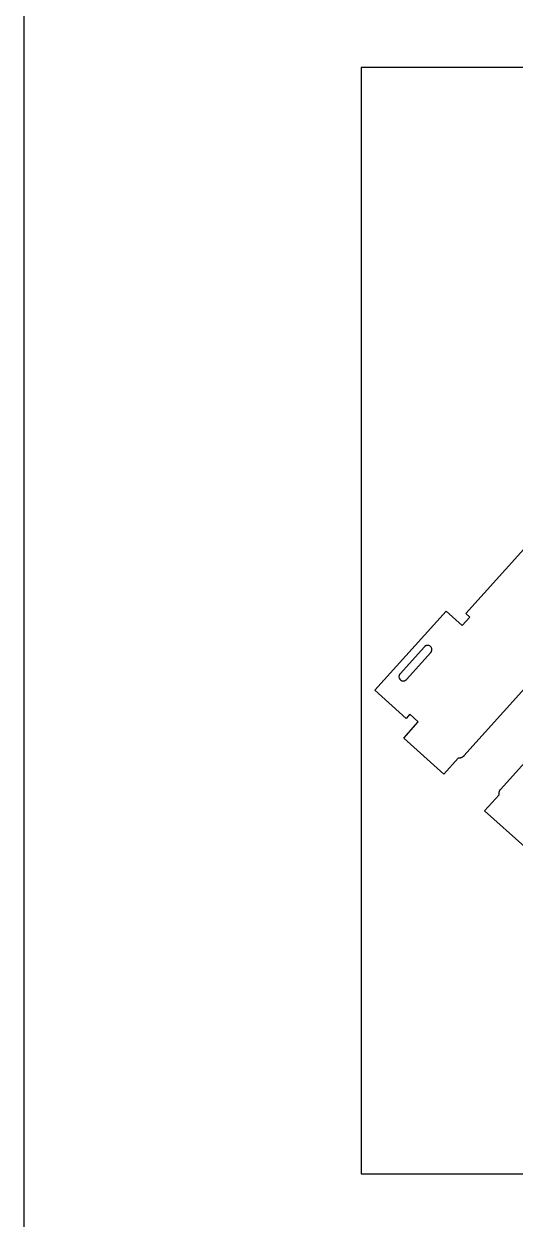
# Model space of a CAD drawing. Extents: x -7518 to -4335, y -84343 to -75479.
# Drawn here: x -7518 to -6977, y -80093 to -78775 of the extents above; entities that cross this region are included whole.
import ezdxf

# ---------------------------------------------------------------- set-up
doc = ezdxf.new("R2010")
doc.units = 0
for name, color, linetype in [('0_SHEET_SPRUCEPLY_2440X122', 1, 'CONTINUOUS'), ('3_ANYTOOL_CUTTHROUGH_INSID', 4, 'CONTINUOUS'), ('4_ANYTOOL_CUTTHROUGH_OUTSI', 5, 'CONTINUOUS'), ('DONOTCUT', 18, 'CONTINUOUS')]:
    doc.layers.add(name, color=color, linetype=linetype)

msp = doc.modelspace()

# ---------------------------------------------------------------- linework, layer by layer
at = {"layer": '0_SHEET_SPRUCEPLY_2440X122'}
msp.add_lwpolyline([(-7146.3, -78823), (-7146.3, -80043), (-4706.3, -80043), (-4706.3, -78823)], close=True, dxfattribs=at)
at = {"layer": '3_ANYTOOL_CUTTHROUGH_INSID', "color": 4}
msp.add_lwpolyline([(-7103.6, -79491.5), (-7103.7, -79491.6), (-7103.8, -79491.7), (-7103.8, -79491.8), (-7103.9, -79491.9), (-7104, -79492), (-7104, -79492.1), (-7104.1, -79492.2), (-7104.1, -79492.3), (-7104.2, -79492.4), (-7104.3, -79492.5), (-7104.3, -79492.6), (-7104.4, -79492.7), (-7104.4, -79492.8), (-7104.5, -79492.9), (-7104.5, -79493), (-7104.5, -79493.1), (-7104.6, -79493.2), (-7104.6, -79493.4), (-7104.7, -79493.5), (-7104.7, -79493.6), (-7104.7, -79493.7), (-7104.7, -79493.8), (-7104.8, -79493.9), (-7104.8, -79494.1), (-7104.8, -79494.2), (-7104.8, -79494.3), (-7104.8, -79494.4), (-7104.8, -79494.5), (-7104.8, -79494.6), (-7104.8, -79494.7), (-7104.8, -79494.9), (-7104.8, -79495, 0.668179), (-7096.5, -79497.9), (-7069.8, -79468.2), (-7069.7, -79468.1), (-7069.6, -79468), (-7069.6, -79467.9), (-7069.5, -79467.8), (-7069.4, -79467.7), (-7069.4, -79467.6), (-7069.3, -79467.5), (-7069.2, -79467.4), (-7069.2, -79467.3), (-7069.1, -79467.2), (-7069.1, -79467.1), (-7069, -79467), (-7069, -79466.9), (-7068.9, -79466.8), (-7068.9, -79466.7), (-7068.8, -79466.6), (-7068.8, -79466.5), (-7068.8, -79466.4), (-7068.7, -79466.2), (-7068.7, -79466.1), (-7068.7, -79466), (-7068.6, -79465.9), (-7068.6, -79465.8), (-7068.6, -79465.7), (-7068.6, -79465.6), (-7068.6, -79465.4), (-7068.6, -79465.3), (-7068.6, -79465.2), (-7068.6, -79465.1), (-7068.6, -79465), (-7068.6, -79464.9), (-7068.6, -79464.7, 0.198913), (-7070.1, -79461.5, 0.198913), (-7073.6, -79460.3), (-7073.7, -79460.3), (-7073.8, -79460.3), (-7073.9, -79460.3), (-7074, -79460.3), (-7074.1, -79460.3), (-7074.2, -79460.3), (-7074.4, -79460.4), (-7074.5, -79460.4), (-7074.6, -79460.4), (-7074.7, -79460.5), (-7074.8, -79460.5), (-7074.9, -79460.5), (-7075, -79460.6), (-7075.1, -79460.6), (-7075.2, -79460.7), (-7075.4, -79460.7), (-7075.5, -79460.8), (-7075.6, -79460.8), (-7075.7, -79460.9), (-7075.8, -79460.9), (-7075.9, -79461), (-7076, -79461.1), (-7076.1, -79461.1), (-7076.2, -79461.2), (-7076.2, -79461.3), (-7076.3, -79461.3), (-7076.4, -79461.4), (-7076.5, -79461.5), (-7076.6, -79461.6), (-7076.7, -79461.7), (-7076.8, -79461.7), (-7076.8, -79461.8)], format="xyb", close=True, dxfattribs=at)
at = {"layer": '4_ANYTOOL_CUTTHROUGH_OUTSI', "color": 5}
for points in [[(-6922.3, -79459), (-7033.2, -79582.2), (-7033.2, -79582.2), (-7033.3, -79582.3), (-7033.4, -79582.5), (-7033.6, -79582.6), (-7033.7, -79582.7), (-7033.9, -79582.9), (-7034, -79583), (-7034.2, -79583.1), (-7034.3, -79583.2), (-7034.5, -79583.3), (-7034.7, -79583.4), (-7034.8, -79583.6), (-7035, -79583.7), (-7035.2, -79583.8), (-7035.4, -79583.9), (-7035.6, -79583.9), (-7035.8, -79584), (-7036, -79584.1), (-7036.2, -79584.2), (-7036.4, -79584.3), (-7036.6, -79584.3), (-7036.9, -79584.4), (-7037.1, -79584.4), (-7037.3, -79584.5), (-7037.5, -79584.5), (-7037.7, -79584.5), (-7037.9, -79584.6), (-7038.2, -79584.6), (-7038.4, -79584.6), (-7038.6, -79584.6), (-7038.8, -79584.6), (-7039, -79584.6), (-7039.2, -79584.6), (-7039.3, -79584.6), (-7039.4, -79584.7), (-7055.3, -79602.3), (-7099.5, -79562.5), (-7083.5, -79544.7), (-7092.8, -79536.3), (-7096.8, -79540.8), (-7131.3, -79509.6), (-7052.8, -79422.4), (-7035, -79438.5), (-7026.6, -79429.2), (-7031, -79425.2), (-6967.1, -79354.2)], [(-6966.1, -79682.6), (-7010.4, -79642.8), (-6994.4, -79625.1), (-6994.4, -79624.9), (-6994.4, -79624.9), (-6994.4, -79624.7), (-6994.5, -79624.6), (-6994.5, -79624.4), (-6994.5, -79624.2), (-6994.5, -79624), (-6994.5, -79623.8), (-6994.5, -79623.6), (-6994.5, -79623.4), (-6994.5, -79623.1), (-6994.5, -79622.9), (-6994.4, -79622.7), (-6994.4, -79622.5), (-6994.4, -79622.3), (-6994.3, -79622), (-6994.3, -79621.8), (-6994.2, -79621.6), (-6994.2, -79621.4), (-6994.1, -79621.2), (-6994, -79621), (-6993.9, -79620.7), (-6993.9, -79620.5), (-6993.8, -79620.3), (-6993.7, -79620.2), (-6993.6, -79620), (-6993.5, -79619.8), (-6993.4, -79619.6), (-6993.3, -79619.4), (-6993.1, -79619.3), (-6993, -79619.1), (-6992.9, -79619), (-6992.8, -79618.8), (-6992.7, -79618.7), (-6881.8, -79495.5)]]:
    msp.add_lwpolyline(points, dxfattribs=at)
at = {"layer": 'DONOTCUT'}
msp.add_lwpolyline([(-7518, -84342.5), (-4334.6, -84342.5), (-4334.6, -75479), (-7518, -75479)], close=True, dxfattribs=at)

doc.saveas('drawing.dxf')
